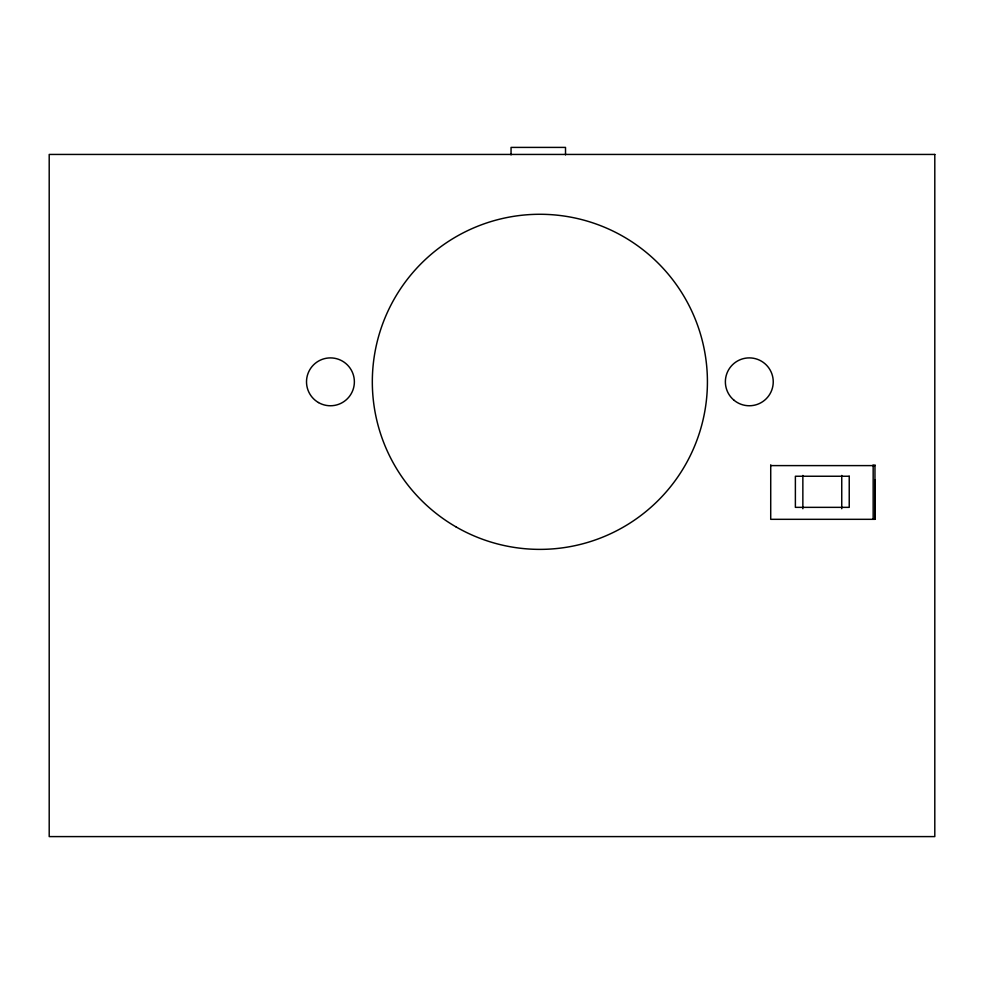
<?xml version="1.0" encoding="UTF-8"?>
<svg xmlns="http://www.w3.org/2000/svg" width="984" height="984" viewBox="0 0 984 984"><rect width="100%" height="100%" fill="white"/><g stroke="black" fill="none" stroke-linecap="round" stroke-linejoin="round"><path stroke-width="1.48" d="M770.73 464.854L770.718 519.318L874.961 519.318L874.961 479.958M770.718 465.604L874.961 465.604M874.961 464.854L874.961 519.318M873.165 464.854L873.165 519.318M841.75 475.444L841.75 508.728M802.858 475.444L802.858 508.728M565.517 154.882L565.517 147.403L511.053 147.403L511.053 154.882M934.8 154.439L49.2 154.439L49.2 836.597L934.8 836.597L934.8 154.439M849.229 476.244L795.38 476.244L795.38 507.35L849.229 507.35L849.229 476.244M318.472 402.554A23.936 23.936 0 0 0 354.375 381.829A23.936 23.936 0 0 0 318.472 361.103A23.936 23.936 0 0 0 318.472 402.554M733.83 400.082A23.936 23.936 0 0 0 772.858 386.097A23.936 23.936 0 0 0 741.223 359.295A23.936 23.936 0 0 0 733.83 400.082M456.096 526.932A167.551 167.551 0 0 0 707.422 381.829A167.551 167.551 0 0 0 456.096 236.726A167.551 167.551 0 0 0 456.096 526.932"/></g></svg>
